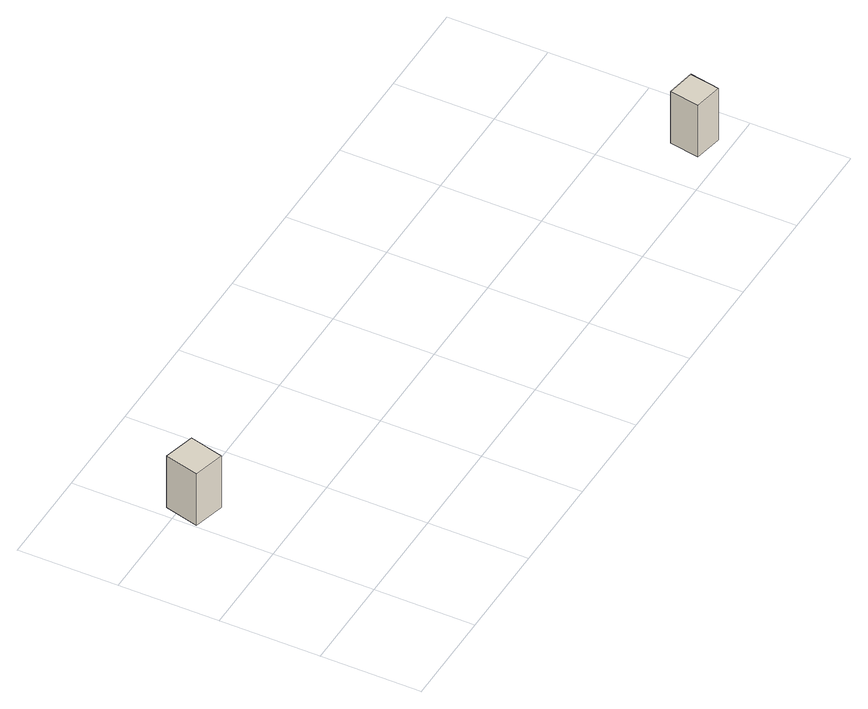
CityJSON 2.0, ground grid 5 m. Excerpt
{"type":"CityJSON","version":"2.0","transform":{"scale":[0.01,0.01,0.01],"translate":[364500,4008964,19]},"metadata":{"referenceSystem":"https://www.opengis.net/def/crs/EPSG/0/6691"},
"CityObjects":{
"building1":{"type":"Building","attributes":{"枝番":1,"利根川水系渡良瀬川洪水浸水想定区域（想定最大規模）.規模":"L2","利根川水系渡良瀬川洪水浸水想定区域（想定最大規模）.浸水ランク":"2","利根川水系渡良瀬川洪水浸水想定区域（想定最大規模）.浸水深":0.73,"利根川水系利根川洪水浸水想定区域（計画規模）.規模":"L1","利根川水系利根川洪水浸水想定区域（計画規模）.浸水ランク":"3","利根川水系利根川洪水浸水想定区域（計画規模）.浸水深":3.13,"利根川水系利根川洪水浸水想定区域（想定最大規模）.規模":"L2","利根川水系利根川洪水浸水想定区域（想定最大規模）.浸水ランク":"3","利根川水系利根川洪水浸水想定区域（想定最大規模）.浸水深":4.63,"BuildingDetails.prefecture":"10","BuildingDetails.city":"10207"},"geometry":[{"type":"Solid","lod":"1","boundaries":[[[[0,1,2,3]],[[2,4,5,3]],[[1,6,4,2]],[[0,7,6,1]],[[3,5,7,0]],[[4,6,7,5]]]]}]},
"building2":{"type":"Building","attributes":{"枝番":1,"利根川水系渡良瀬川洪水浸水想定区域（想定最大規模）.規模":"L2","利根川水系渡良瀬川洪水浸水想定区域（想定最大規模）.浸水ランク":"2","利根川水系渡良瀬川洪水浸水想定区域（想定最大規模）.浸水深":0.74,"利根川水系利根川洪水浸水想定区域（計画規模）.規模":"L1","利根川水系利根川洪水浸水想定区域（計画規模）.浸水ランク":"3","利根川水系利根川洪水浸水想定区域（計画規模）.浸水深":3.13,"利根川水系利根川洪水浸水想定区域（想定最大規模）.規模":"L2","利根川水系利根川洪水浸水想定区域（想定最大規模）.浸水ランク":"3","利根川水系利根川洪水浸水想定区域（想定最大規模）.浸水深":4.62,"BuildingDetails.prefecture":"10","BuildingDetails.city":"10207"},"geometry":[{"type":"Solid","lod":"1","boundaries":[[[[8,9,10,11]],[[10,12,13,11]],[[9,14,12,10]],[[8,15,14,9]],[[11,13,15,8]],[[12,14,15,13]]]]}]}
},
"vertices":[
[5,883,14],[50,1055,14],[207,1014,14],[162,841,14],[207,1014,314],[162,841,314],[50,1055,314],[5,883,314],
[3198,96,7],[3224,246,7],[3367,222,7],[3341,71,7],[3367,222,307],[3341,71,307],[3224,246,307],[3198,96,307]
]}
